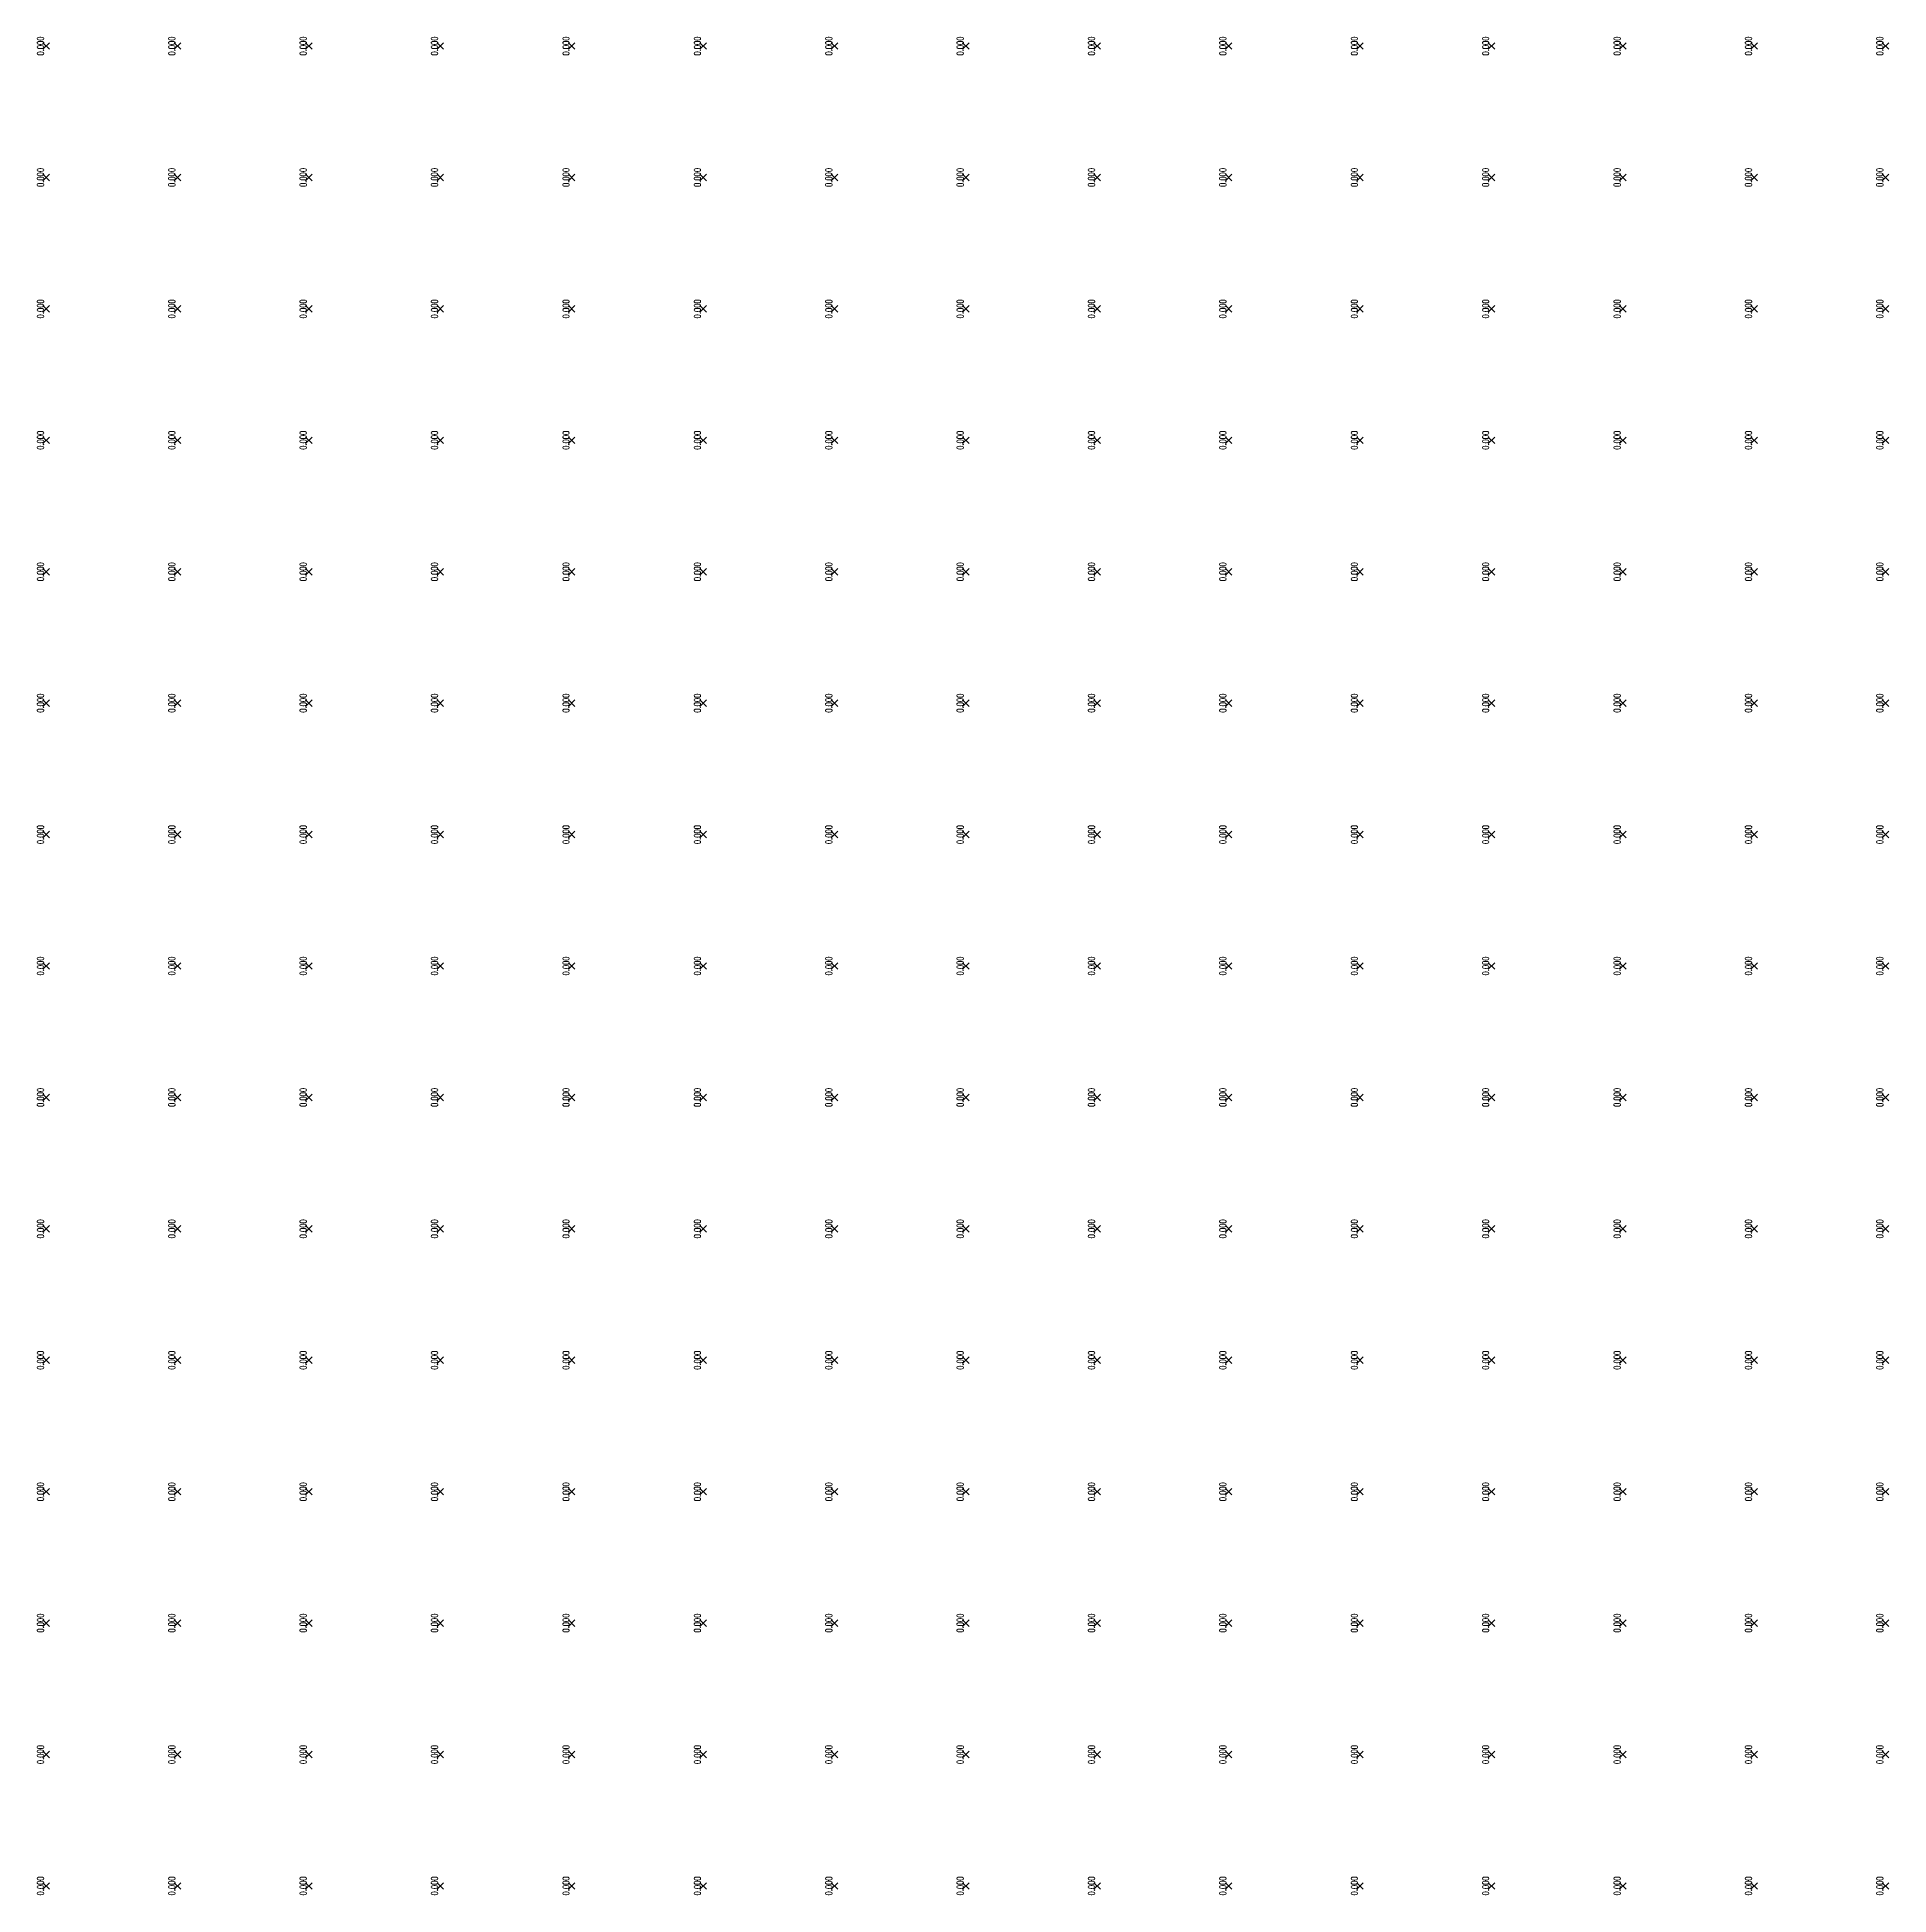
# Model space of a CAD drawing. Extents: x -601 to 580, y -581 to 601.
# Drawn here: x -601.4 to -319.5, y -281.3 to 1.4 of the extents above; entities that cross this region are included whole.
import ezdxf
from ezdxf.enums import TextEntityAlignment as Align

# ---------------------------------------------------------------- set-up
doc = ezdxf.new("R2010")
doc.units = 0
doc.header["$MEASUREMENT"] = 0
doc.header["$PDMODE"] = 3
doc.header["$PDSIZE"] = 0.5
doc.layers.get('0').update_dxf_attribs({"linetype": 'CONTINUOUS'})
doc.layers.add('proyf', color=4, linetype='CONTINUOUS')
doc.styles.add('ROMANS', font='romans.shx')

# ---------------------------------------------------------------- blocks, each defined once
blk = doc.blocks.new('PUN2')
blk.add_point((0, 0))
at = {"style": 'ROMANS', "width": 0.75, "flags": 4}
blk.add_attdef('ELEV', text='', height=1, dxfattribs=at).set_placement((0, 0.37), align=Align.CENTER)
at = {"style": 'ROMANS', "width": 0.75, "flags": 5}
blk.add_attdef('PUNTO', text='', height=0.85, dxfattribs=at).set_placement((-0.08, -1.21), align=Align.RIGHT)
blk.add_attdef('CODE', (0.06, -1.2), '', height=0.85, dxfattribs=at)

msp = doc.modelspace()

# ---------------------------------------------------------------- block references
at = {"layer": 'proyf', "rotation": 90}
for p in [(-600, 0), (-580, 0), (-560, 0), (-540, 0), (-520, 0), (-500, 0), (-480, 0), (-460, 0), (-440, 0), (-420, 0), (-400, 0), (-380, 0), (-360, 0), (-340, 0), (-320, 0), (-600, -20), (-580, -20), (-560, -20), (-540, -20), (-520, -20), (-500, -20), (-480, -20), (-460, -20), (-440, -20), (-420, -20), (-400, -20), (-380, -20), (-360, -20), (-340, -20), (-320, -20), (-600, -40), (-580, -40), (-560, -40), (-540, -40), (-520, -40), (-500, -40), (-480, -40), (-460, -40), (-440, -40), (-420, -40), (-400, -40), (-380, -40), (-360, -40), (-340, -40), (-320, -40), (-600, -60), (-580, -60), (-560, -60), (-540, -60), (-520, -60), (-500, -60), (-480, -60), (-460, -60), (-440, -60), (-420, -60), (-400, -60), (-380, -60), (-360, -60), (-340, -60), (-320, -60), (-600, -80), (-580, -80), (-560, -80), (-540, -80), (-520, -80), (-500, -80), (-480, -80), (-460, -80), (-440, -80), (-420, -80), (-400, -80), (-380, -80), (-360, -80), (-340, -80), (-320, -80), (-600, -100), (-580, -100), (-560, -100), (-540, -100), (-520, -100), (-500, -100), (-480, -100), (-460, -100), (-440, -100), (-420, -100), (-400, -100), (-380, -100), (-360, -100), (-340, -100), (-320, -100), (-600, -120), (-580, -120), (-560, -120), (-540, -120), (-520, -120), (-500, -120), (-480, -120), (-460, -120), (-440, -120), (-420, -120), (-400, -120), (-380, -120), (-360, -120), (-340, -120), (-320, -120), (-600, -140), (-580, -140), (-560, -140), (-540, -140), (-520, -140), (-500, -140), (-480, -140), (-460, -140), (-440, -140), (-420, -140), (-400, -140), (-380, -140), (-360, -140), (-340, -140), (-320, -140), (-600, -160), (-580, -160), (-560, -160), (-540, -160), (-520, -160), (-500, -160), (-480, -160), (-460, -160), (-440, -160), (-420, -160), (-400, -160), (-380, -160), (-360, -160), (-340, -160), (-320, -160), (-600, -180), (-580, -180), (-560, -180), (-540, -180), (-520, -180), (-500, -180), (-480, -180), (-460, -180), (-440, -180), (-420, -180), (-400, -180), (-380, -180), (-360, -180), (-340, -180), (-320, -180), (-600, -200), (-580, -200), (-560, -200), (-540, -200), (-520, -200), (-500, -200), (-480, -200), (-460, -200), (-440, -200), (-420, -200), (-400, -200), (-380, -200), (-360, -200), (-340, -200), (-320, -200), (-600, -220), (-580, -220), (-560, -220), (-540, -220), (-520, -220), (-500, -220), (-480, -220), (-460, -220), (-440, -220), (-420, -220), (-400, -220), (-380, -220), (-360, -220), (-340, -220), (-320, -220), (-600, -240), (-580, -240), (-560, -240), (-540, -240), (-520, -240), (-500, -240), (-480, -240), (-460, -240), (-440, -240), (-420, -240), (-400, -240), (-380, -240), (-360, -240), (-340, -240), (-320, -240), (-600, -260), (-580, -260), (-560, -260), (-540, -260), (-520, -260), (-500, -260), (-480, -260), (-460, -260), (-440, -260), (-420, -260), (-400, -260), (-380, -260), (-360, -260), (-340, -260), (-320, -260), (-600, -280), (-580, -280), (-560, -280), (-540, -280), (-520, -280), (-500, -280), (-480, -280), (-460, -280), (-440, -280), (-420, -280), (-400, -280), (-380, -280), (-360, -280), (-340, -280), (-320, -280)]:
    msp.add_blockref('PUN2', p, dxfattribs=at).add_auto_attribs({'ELEV': '0.000'})

doc.saveas('drawing.dxf')
